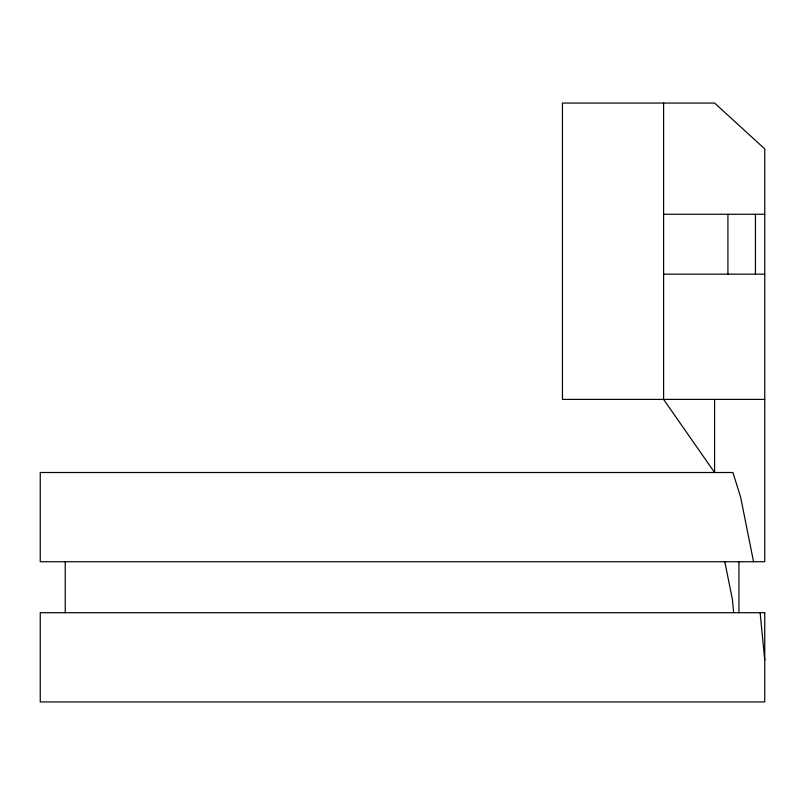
<?xml version="1.0" encoding="UTF-8"?>
<svg xmlns="http://www.w3.org/2000/svg" width="805" height="805" viewBox="0 0 805 805"><rect width="100%" height="100%" fill="white"/><g stroke="black" fill="none" stroke-linecap="round" stroke-linejoin="round"><path stroke-width="1.21" d="M663.602 214.271L764.75 214.271M663.602 274.153L764.75 274.153M764.75 399.411L562.454 399.411L562.454 103.06L714.588 103.06L764.75 148.895L764.75 561.729L40.25 561.729L40.25 472.505L732.932 472.505L740.65 497.228L753.55 561.729M724.782 561.729L732.369 599.202L733.647 612.716M760.121 612.716L764.75 660.06M755.432 214.271L755.432 274.153M738.95 561.729L738.95 612.716M727.921 214.271L727.921 274.153M714.588 399.411L714.588 472.505L663.602 399.411L663.602 103.06M65.235 561.729L65.235 612.716M764.75 612.716L40.25 612.716L40.25 701.94L764.75 701.94L764.75 612.716"/></g></svg>
